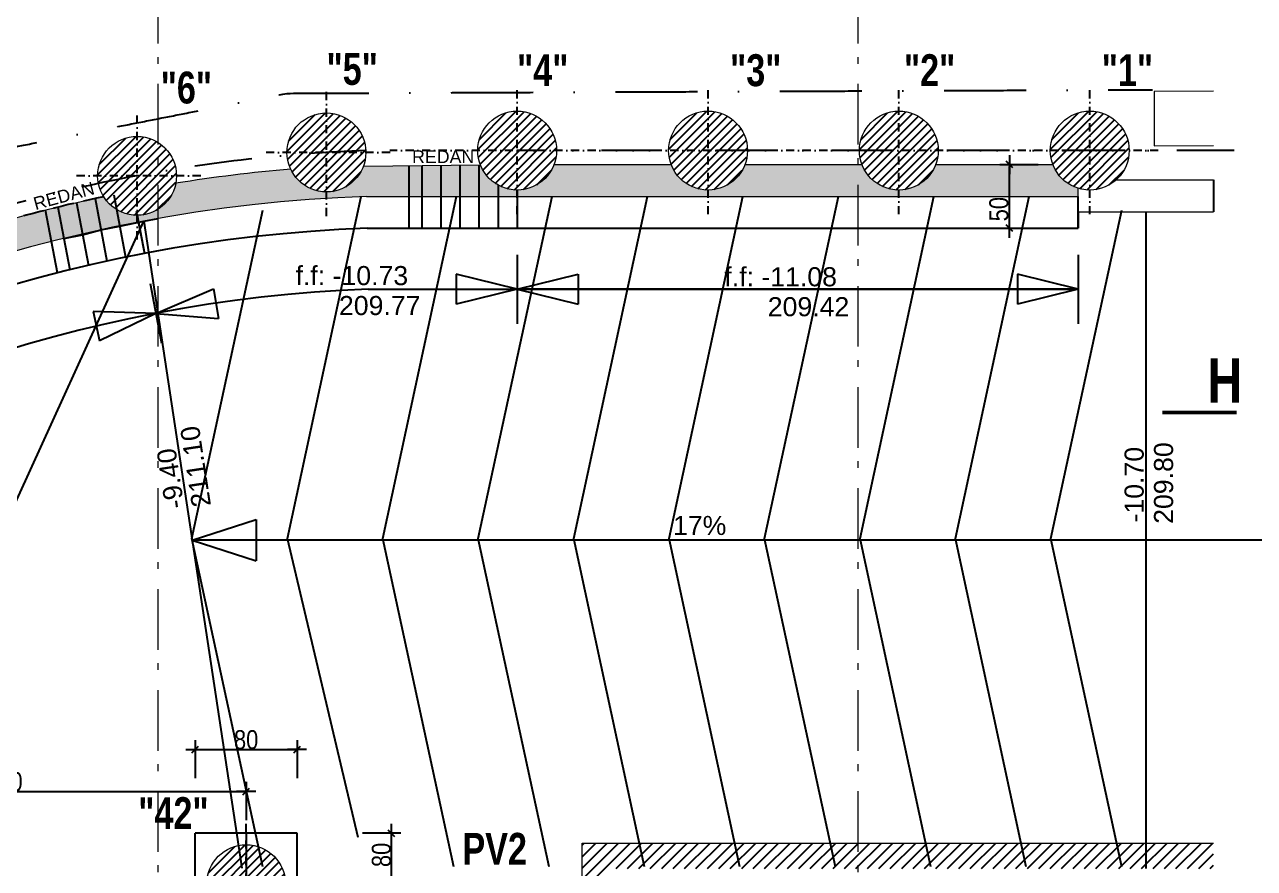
# Model space of a CAD drawing. Header units: centimetres. Extents: x 13078 to 20826, y -18629 to -14429.
# Drawn here: x 17446 to 18412, y -15927 to -15264 of the extents above; entities that cross this region are included whole.
import ezdxf
from ezdxf.enums import TextEntityAlignment as Align

# ---------------------------------------------------------------- set-up
doc = ezdxf.new("R2010")
doc.units = ezdxf.units.CM
doc.header["$LTSCALE"] = 25.4
doc.header["$PDMODE"] = 1
doc.header["$PDSIZE"] = -2
for name, pattern in [('CACHEX2', [19.05, 12.7, -6.35]), ('Style de ligne -6', [1.04164, 0.625, -0.20828, 0.06943, -0.13893]), ('TIRETPTX2', [50.8, 25.4, -12.7, 0, -12.7])]:
    doc.linetypes.add(name, pattern=pattern)
for name, color, linetype in [('01_cote_gen', 4, 'Continuous'), ('01_linteaux', 2, 'Continuous'), ('01_murs_sup', 2, 'CACHEX2'), ('01_poch_murs', 253, 'Continuous'), ('01_texte', 230, 'Continuous'), ('AA_COTES', 2, 'Continuous')]:
    doc.layers.add(name, color=color, linetype=linetype)
for name, color, linetype, lineweight in [('01_murs_coup', 5, 'Continuous', 60), ('01_PIEUX', 5, 'Continuous', 60), ('B Général', 7, 'Continuous', 5)]:
    doc.layers.add(name, color=color, linetype=linetype, lineweight=lineweight)
doc.styles.add('impact', font='impact.ttf')
doc.styles.add('MATTE_TXT', font='arial.ttf')
doc.styles.add('STYLE2', font='ARIALN.TTF')
doc.dimstyles.new('JB50', dxfattribs={"dimscale": 0.1, "dimtxt": 150, "dimasz": 15, "dimexe": 0.1, "dimexo": 0.1, "dimgap": 0.09, "dimtad": 1, "dimdec": 1, "dimdsep": 46, "dimtxsty": 'STYLE2', "dimblk1": 'BOND_G', "dimblk2": 'BOND_D', "dimsah": 1, "dimcen": 1.5, "dimdle": 0.01, "dimse1": 1, "dimse2": 1, "dimclrd": 4, "dimclre": 2, "dimclrt": 6, "dimazin": 2, "dimtfac": 2.333333, "dimtdec": 1, "dimtix": 1, "dimtmove": 2, "dimatfit": 3, "dimldrblk": 'BOND_G', "dimfxl": 1, "dimtolj": 1, "dimtzin": 0, "dimarcsym": 0})

# ---------------------------------------------------------------- blocks, each defined once
blk = doc.blocks.new('BOND_G')
at = {"layer": 'AA_COTES', "color": 0}
for p, q in [((0, -5), (0, 15)), ((5, 0), (-5, 0)), ((1.77, 1.77), (-1.77, -1.77))]:
    blk.add_line(p, q, dxfattribs=at)
blk = doc.blocks.new('BOND_D')
at = {"layer": 'AA_COTES', "color": 0}
for p, q in [((5, 0), (-5, 0)), ((-1.77, -1.77), (1.77, 1.77)), ((0, 5), (0, -15))]:
    blk.add_line(p, q, dxfattribs=at)
blk = doc.blocks.new('*D16')
at = {"layer": '01_cote_gen', "color": 4, "lineweight": -2, "ltscale": 3, "transparency": 16777216}
blk.add_line((18219.84, -15422.46), (18219.84, -15375.46), dxfattribs=at)
at = {"layer": 'Defpoints', "color": 0, "ltscale": 3, "transparency": 16777216}
for p in [(18219.84, -15373.96), (18229.77, -15373.96), (18229.77, -15423.96)]:
    blk.add_point(p, dxfattribs=at)
at = {"layer": '01_cote_gen', "color": 4, "lineweight": -2, "ltscale": 3, "transparency": 16777216, "xscale": 1.5, "yscale": 1.5, "zscale": 1.5}
for name, p, rotation in [('BOND_D', (18219.84, -15373.96), 90), ('BOND_G', (18219.84, -15423.96), 270)]:
    blk.add_blockref(name, p, dxfattribs=dict(at, rotation=rotation))
at = {"layer": '01_cote_gen', "color": 6, "ltscale": 3, "transparency": 16777216, "insert": (18211.58, -15408.97), "char_height": 15, "attachment_point": 5, "rotation": 90, "style": 'STYLE2'}
blk.add_mtext('\\A1;50', dxfattribs=at)
blk = doc.blocks.new('*D21')
at = {"layer": '01_cote_gen', "color": 4, "lineweight": -2, "ltscale": 3, "transparency": 16777216}
blk.add_line((17241.48, -15866.45), (17618.48, -15866.45), dxfattribs=at)
at = {"layer": 'Defpoints', "color": 0, "ltscale": 3, "transparency": 16777216}
for p in [(17619.98, -15866.45), (17619.98, -15926.35), (17239.98, -16350.6)]:
    blk.add_point(p, dxfattribs=at)
at = {"layer": '01_cote_gen', "color": 4, "lineweight": -2, "ltscale": 3, "transparency": 16777216, "xscale": 1.5, "yscale": 1.5, "zscale": 1.5, "rotation": 180}
blk.add_blockref('BOND_G', (17239.98, -15866.45), dxfattribs=at)
at = {"layer": '01_cote_gen', "color": 4, "lineweight": -2, "ltscale": 3, "transparency": 16777216, "xscale": 1.5, "yscale": 1.5, "zscale": 1.5}
blk.add_blockref('BOND_D', (17619.98, -15866.45), dxfattribs=at)
at = {"layer": '01_cote_gen', "color": 6, "ltscale": 3, "transparency": 16777216, "insert": (17429.98, -15858.79), "char_height": 15, "attachment_point": 5, "style": 'STYLE2'}
blk.add_mtext('\\A1;380', dxfattribs=at)
blk = doc.blocks.new('*D244')
at = {"layer": '01_cote_gen', "color": 4, "lineweight": -2, "ltscale": 3, "transparency": 16777216}
blk.add_line((17581.48, -15833.5), (17658.48, -15833.5), dxfattribs=at)
at = {"layer": 'Defpoints', "color": 0, "ltscale": 3, "transparency": 16777216}
for p in [(17659.98, -15833.5), (17579.98, -15911.25), (17659.98, -15911.25)]:
    blk.add_point(p, dxfattribs=at)
at = {"layer": '01_cote_gen', "color": 4, "lineweight": -2, "ltscale": 3, "transparency": 16777216, "xscale": 1.5, "yscale": 1.5, "zscale": 1.5, "rotation": 180}
blk.add_blockref('BOND_G', (17579.98, -15833.5), dxfattribs=at)
at = {"layer": '01_cote_gen', "color": 4, "lineweight": -2, "ltscale": 3, "transparency": 16777216, "xscale": 1.5, "yscale": 1.5, "zscale": 1.5}
blk.add_blockref('BOND_D', (17659.98, -15833.5), dxfattribs=at)
at = {"layer": '01_cote_gen', "color": 6, "ltscale": 3, "transparency": 16777216, "insert": (17619.98, -15825.83), "char_height": 15, "attachment_point": 5, "style": 'STYLE2'}
blk.add_mtext('\\A1;80', dxfattribs=at)
blk = doc.blocks.new('*D245')
at = {"layer": '01_cote_gen', "color": 4, "lineweight": -2, "ltscale": 3, "transparency": 16777216}
blk.add_line((17734, -15900.75), (17734, -15977.75), dxfattribs=at)
at = {"layer": 'Defpoints', "color": 0, "ltscale": 3, "transparency": 16777216}
for p in [(17659, -15899.25), (17659.98, -15979.25), (17734, -15979.25)]:
    blk.add_point(p, dxfattribs=at)
at = {"layer": '01_cote_gen', "color": 4, "lineweight": -2, "ltscale": 3, "transparency": 16777216, "xscale": 1.5, "yscale": 1.5, "zscale": 1.5}
for name, p, rotation in [('BOND_G', (17734, -15899.25), 90), ('BOND_D', (17734, -15979.25), 270)]:
    blk.add_blockref(name, p, dxfattribs=dict(at, rotation=rotation))
at = {"layer": '01_cote_gen', "color": 6, "ltscale": 3, "transparency": 16777216, "insert": (17726.33, -15916.25), "char_height": 15, "attachment_point": 5, "rotation": 90, "style": 'STYLE2'}
blk.add_mtext('\\A1;80', dxfattribs=at)

msp = doc.modelspace()

# ---------------------------------------------------------------- hatches: boundary and pattern name
at = {"layer": '01_poch_murs'}
h = msp.add_hatch(dxfattribs=at)
h.set_pattern_fill('ANSI31', color=256, scale=1.5)
h.set_pattern_definition([(45, (-525.6365, -6661.125), (-3.367596, 3.367596), [])])
h.paths.add_polyline_path([(17683.06, -15333.39, 0.414214), (17652.06, -15364.39), (17683.06, -15364.39)])
h.paths.add_polyline_path([(17683.06, -15364.39), (17652.06, -15364.39, 0.414214), (17683.06, -15395.39)])
h.paths.add_polyline_path([(17683.06, -15333.39), (17683.06, -15364.39), (17714.06, -15364.39, 0.414214)])
h.paths.add_polyline_path([(17714.06, -15364.39), (17683.06, -15364.39), (17683.06, -15395.39, 0.414214)])
h = msp.add_hatch(dxfattribs=at)
h.set_pattern_fill('ANSI31', color=256, scale=1.5)
h.set_pattern_definition([(45, (-375.7213, -6659.696), (-3.367596, 3.367596), [])])
h.paths.add_polyline_path([(17832.97, -15331.96, 0.414214), (17801.97, -15362.96), (17832.97, -15362.96)])
h.paths.add_polyline_path([(17832.97, -15362.96), (17801.97, -15362.96, 0.414214), (17832.97, -15393.96)])
h.paths.add_polyline_path([(17832.97, -15331.96), (17832.97, -15362.96), (17863.97, -15362.96, 0.414214)])
h.paths.add_polyline_path([(17863.97, -15362.96), (17832.97, -15362.96), (17832.97, -15393.96, 0.414214)])
h = msp.add_hatch(dxfattribs=at)
h.set_pattern_fill('ANSI31', color=256, scale=1.5)
h.set_pattern_definition([(45, (-225.7213, -6659.696), (-3.367596, 3.367596), [])])
h.paths.add_polyline_path([(17982.97, -15331.96, 0.414214), (17951.97, -15362.96), (17982.97, -15362.96)])
h.paths.add_polyline_path([(17982.97, -15362.96), (17951.97, -15362.96, 0.414214), (17982.97, -15393.96)])
h.paths.add_polyline_path([(17982.97, -15331.96), (17982.97, -15362.96), (18013.97, -15362.96, 0.414214)])
h.paths.add_polyline_path([(18013.97, -15362.96), (17982.97, -15362.96), (17982.97, -15393.96, 0.414214)])
h = msp.add_hatch(dxfattribs=at)
h.set_pattern_fill('ANSI31', color=256, scale=1.5)
h.set_pattern_definition([(45, (-75.7213, -6659.696), (-3.367596, 3.367596), [])])
h.paths.add_polyline_path([(18132.97, -15331.96, 0.414214), (18101.97, -15362.96), (18132.97, -15362.96)])
h.paths.add_polyline_path([(18132.97, -15362.96), (18101.97, -15362.96, 0.414214), (18132.97, -15393.96)])
h.paths.add_polyline_path([(18132.97, -15331.96), (18132.97, -15362.96), (18163.97, -15362.96, 0.414214)])
h.paths.add_polyline_path([(18163.97, -15362.96), (18132.97, -15362.96), (18132.97, -15393.96, 0.414214)])
h = msp.add_hatch(dxfattribs=at)
h.set_pattern_fill('ANSI31', color=256, scale=1.5)
h.set_pattern_definition([(45, (74.2787, -6659.696), (-3.367596, 3.367596), [])])
h.paths.add_polyline_path([(18282.97, -15331.96, 0.414214), (18251.97, -15362.96), (18282.97, -15362.96)])
h.paths.add_polyline_path([(18282.97, -15362.96), (18251.97, -15362.96, 0.414214), (18282.97, -15393.96)])
h.paths.add_polyline_path([(18282.97, -15331.96), (18282.97, -15362.96), (18313.97, -15362.96, 0.414214)])
h.paths.add_polyline_path([(18313.97, -15362.96), (18282.97, -15362.96), (18282.97, -15393.96, 0.414214)])
h = msp.add_hatch(dxfattribs=at)
h.set_pattern_fill('ANSI31', color=256, scale=1.5)
h.set_pattern_definition([(45, (-674.455, -6679.5175), (-3.367596, 3.367596), [])])
h.paths.add_polyline_path([(17534.24, -15351.79, 0.414214), (17503.24, -15382.79), (17534.24, -15382.79)])
h.paths.add_polyline_path([(17534.24, -15382.79), (17503.24, -15382.79, 0.414214), (17534.24, -15413.79)])
h.paths.add_polyline_path([(17534.24, -15351.79), (17534.24, -15382.79), (17565.24, -15382.79, 0.414214)])
h.paths.add_polyline_path([(17565.24, -15382.79), (17534.24, -15382.79), (17534.24, -15413.79, 0.414214)])
at = {"layer": '01_poch_murs', "ltscale": 3}
h = msp.add_hatch(color=256, dxfattribs=at)
h.dxf.hatch_style = 1
h.paths.add_polyline_path([(17804.09, -15374.23), (17712.15, -15375.08, -0.666709), (17654.97, -15377.52, 0.018918), (17564.68, -15388.65, -0.205808), (17550.93, -15408.91), (17550.93, -15416.34, -0.034976), (17714.58, -15398.96), (17903.26, -15398.96), (17903.26, -15373.96), (17861.95, -15373.96, -0.686668)])
h = msp.add_hatch(color=256, dxfattribs=at)
h.dxf.hatch_style = 1
h.paths.add_polyline_path([(18103.99, -15373.96), (18011.95, -15373.96, -0.690066), (17953.99, -15373.96), (17903.26, -15373.96), (17903.26, -15398.96), (18273.99, -15398.96), (18273.99, -15392.64, -0.232635), (18253.99, -15373.96), (18161.95, -15373.96, -0.690066)])
h = msp.add_hatch(color=256, dxfattribs=at)
h.dxf.hatch_style = 1
h.paths.add_polyline_path([(17518.1, -15409.25, -0.116535), (17507.96, -15399.23, 0.00144), (17501.18, -15400.68), (17505.89, -15425.24, -0.003185), (17520.56, -15422.14)])
h.paths.add_polyline_path([(17501.18, -15400.68, 0.003119), (17486.54, -15403.96), (17491.24, -15428.53, -0.003186), (17505.89, -15425.24)])
h.paths.add_polyline_path([(17486.54, -15403.96, 0.003121), (17471.93, -15407.43), (17476.64, -15432.01, -0.003187), (17491.24, -15428.53)])
h.paths.add_polyline_path([(17534.24, -15413.79, -0.13777), (17518.1, -15409.25), (17520.56, -15422.14, -0.002959), (17534.24, -15419.43)])
h.paths.add_polyline_path([(17550.93, -15408.91, -0.143115), (17534.24, -15413.79), (17535.28, -15419.23, -0.003378), (17550.93, -15416.34)])
h = msp.add_hatch(color=256, dxfattribs=at)
h.dxf.hatch_style = 1
h.paths.add_polyline_path([(17249, -15504.53, -0.073972), (17239.98, -15503.19), (17239.98, -15517.66, -0.002127), (17249, -15513.3)])
h.paths.add_polyline_path([(17466.92, -15434.44), (17462.21, -15409.84, 0.009149), (17419.74, -15421.4, -0.394815), (17388.81, -15450.33), (17388.81, -15457.17, -0.017273)])
h.paths.add_polyline_path([(17471.93, -15407.43, 0.002082), (17462.21, -15409.84), (17466.92, -15434.44, -0.002126), (17476.64, -15432.01)])
h.paths.add_polyline_path([(18464.59, -17318.82), (18494.57, -17318.82), (18494.57, -17281.32), (18464.59, -17281.32)], flags=9)
h.paths.add_polyline_path([(18464.32, -16709.61), (18494.86, -16709.61), (18494.86, -16670.53), (18464.32, -16670.53)], flags=9)
h.paths.add_polyline_path([(18464.59, -16560.82), (18494.55, -16560.82), (18494.55, -16523.32), (18464.59, -16523.32)], flags=9)
h.paths.add_polyline_path([(18464.4, -15950.82), (18493.35, -15950.82), (18493.35, -15913.32), (18464.4, -15913.32)], flags=9)
h.paths.add_polyline_path([(17777.73, -16390.73), (17809.88, -16390.73), (17809.88, -16338.23), (17777.73, -16338.23)], flags=9)
h.paths.add_polyline_path([(17646.89, -17841.19), (17726.83, -17787.52), (17713.86, -17768.21), (17633.92, -17821.87)], flags=9)
h.paths.add_polyline_path([(18368.11, -15570.98), (18410.19, -15570.98), (18410.19, -15518.48), (18368.11, -15518.48)], flags=9)
h.paths.add_polyline_path([(17689.08, -15496.26), (17760.83, -15496.26), (17760.83, -15473.29), (17689.08, -15473.29)], flags=9)
h.paths.add_polyline_path([(17654.92, -15472.8), (17751.2, -15472.8), (17751.2, -15449.52), (17654.92, -15449.52)], flags=9)
h.paths.add_polyline_path([(18026.08, -15497.18), (18097.83, -15497.18), (18097.83, -15474.2), (18026.08, -15474.2)], flags=9)
h.paths.add_polyline_path([(17991.92, -15473.7), (18088.2, -15473.7), (18088.2, -15450.44), (17991.92, -15450.44)], flags=9)
h.paths.add_polyline_path([(17969.64, -17547.56), (17969.64, -17414.03), (17946.36, -17414.03), (17946.36, -17547.56)], flags=9)
h.paths.add_polyline_path([(18130.02, -17722.19), (18263.55, -17722.19), (18263.55, -17698.91), (18130.02, -17698.91)], flags=9)
h.paths.add_polyline_path([(18028.19, -17652.29), (18069.58, -17652.29), (18069.58, -17629.41), (18028.19, -17629.41)], flags=9)
h.paths.add_polyline_path([(18026.25, -17618.97), (18067.53, -17618.97), (18067.53, -17596.47), (18026.25, -17596.47)], flags=9)
h.paths.add_polyline_path([(17628.85, -16535.56), (17696.32, -16535.56), (17696.32, -16498.06), (17628.85, -16498.06)], flags=9)
h.paths.add_polyline_path([(17628.11, -16378.32), (17697.05, -16378.32), (17697.05, -16339.34), (17628.11, -16339.34)], flags=9)
h.paths.add_polyline_path([(17653.92, -16017.1), (17721.71, -16017.1), (17721.71, -15978.88), (17653.92, -15978.88)], flags=9)
h.paths.add_polyline_path([(17275.96, -16352.6), (17339.68, -16352.6), (17339.68, -16315.1), (17275.96, -16315.1)], flags=9)
h.paths.add_polyline_path([(18352.53, -15660.02), (18352.53, -15588.27), (18329.56, -15588.27), (18329.56, -15660.02)], flags=9)
h.paths.add_polyline_path([(18329.44, -15658.95), (18329.44, -15591.87), (18306.47, -15591.87), (18306.47, -15658.95)], flags=9)
h.paths.add_polyline_path([(17597.02, -15644.9), (17586.27, -15573.96), (17563.56, -15577.4), (17574.31, -15648.35)], flags=9)
h.paths.add_polyline_path([(17576.1, -15646.31), (17567.79, -15591.52), (17545.07, -15594.96), (17553.38, -15649.76)], flags=9)
h.paths.add_polyline_path([(17951.49, -15669.46), (18001.34, -15669.46), (18001.34, -15645.75), (17951.49, -15645.75)], flags=9)
h.paths.add_polyline_path([(17995.05, -16462.44), (18066.8, -16462.44), (18066.8, -16439.46), (17995.05, -16439.46)], flags=9)
h.paths.add_polyline_path([(18007.17, -16438.31), (18062.59, -16438.31), (18062.59, -16415.33), (18007.17, -16415.33)], flags=9)
h.paths.add_polyline_path([(17995.05, -17043.44), (18066.8, -17043.44), (18066.8, -17020.46), (17995.05, -17020.46)], flags=9)
h.paths.add_polyline_path([(18007.17, -17019.31), (18062.59, -17019.31), (18062.59, -16996.33), (18007.17, -16996.33)], flags=9)
h.paths.add_polyline_path([(18309.24, -16871.51), (18383.96, -16871.51), (18383.96, -16850.36), (18309.24, -16850.36)], flags=9)
h.paths.add_polyline_path([(18298.1, -16834.29), (18394.27, -16834.29), (18394.27, -16811.3), (18298.1, -16811.3)], flags=9)
h.paths.add_polyline_path([(18309.24, -16797.44), (18380.2, -16797.44), (18380.2, -16776.29), (18309.24, -16776.29)], flags=9)
h.paths.add_polyline_path([(17374.05, -17741.54), (17434.28, -17711.47), (17423.69, -17690.25), (17363.46, -17720.32)], flags=9)
h.paths.add_polyline_path([(18655.93, -17295.77), (18723.8, -17295.77), (18723.8, -17257.55), (18655.93, -17257.55)], flags=9)
h.paths.add_polyline_path([(18645.3, -17087.49), (18709.34, -17087.49), (18709.34, -17049.27), (18645.3, -17049.27)], flags=9)
h.paths.add_polyline_path([(18673.47, -16964.1), (18742.65, -16964.1), (18742.65, -16925.16), (18673.47, -16925.16)], flags=9)
h.paths.add_polyline_path([(18728.13, -16819.95), (18793.67, -16819.95), (18793.67, -16780.99), (18728.13, -16780.99)], flags=9)
h.paths.add_polyline_path([(18783.01, -16676.94), (18848.32, -16676.94), (18848.32, -16638), (18783.01, -16638)], flags=9)
h.paths.add_polyline_path([(18820.13, -16530.32), (18880.44, -16530.32), (18880.44, -16492.82), (18820.13, -16492.82)], flags=9)
h.paths.add_polyline_path([(18854.11, -16385.8), (18919.64, -16385.8), (18919.64, -16346.84), (18854.11, -16346.84)], flags=9)
h.paths.add_polyline_path([(18887.97, -16265.2), (18953.1, -16265.2), (18953.1, -16226.98), (18887.97, -16226.98)], flags=9)
h = msp.add_hatch(color=256, dxfattribs=at)
h.dxf.hatch_style = 1
h.paths.add_polyline_path([(17534.24, -15413.79), (17534.24, -15419.43, -0.000225), (17535.28, -15419.23)])
at = {"layer": '01_poch_murs'}
h = msp.add_hatch(dxfattribs=at)
h.set_pattern_fill('ANSI31', color=256, scale=1.5)
h.set_pattern_definition([(45, (-588.712, -7235.9827), (-3.367596, 3.367596), [])])
h.paths.add_polyline_path([(17619.98, -15908.25, 0.414214), (17588.98, -15939.25), (17619.98, -15939.25)])
h.paths.add_polyline_path([(17619.98, -15939.25), (17588.98, -15939.25, 0.414214), (17619.98, -15970.25)])
h.paths.add_polyline_path([(17619.98, -15908.25), (17619.98, -15939.25), (17650.98, -15939.25, 0.414214)])
h.paths.add_polyline_path([(17650.98, -15939.25), (17619.98, -15939.25), (17619.98, -15970.25, 0.414214)])
h = msp.add_hatch(dxfattribs=at)
h.set_pattern_fill('ANSI31', color=256, scale=2)
h.paths.add_polyline_path([(18380.17, -15906.95), (18327.08, -15906.95), (18327.08, -15926.95), (18380.17, -15926.95)])
h.paths.add_polyline_path([(18327.08, -15906.95), (18100.95, -15906.95), (18100.95, -15926.95), (18327.08, -15926.95)])
h.paths.add_polyline_path([(18100.95, -15906.95), (17883.99, -15906.95), (17883.99, -15926.95), (18100.95, -15926.95)])
h.paths.add_polyline_path([(17903.99, -15951.95), (17883.99, -15951.95), (17883.99, -15965.41)])
h.paths.add_polyline_path([(17903.99, -15932.66), (17883.99, -15932.66), (17883.99, -15951.95), (17903.99, -15951.95)])
h.paths.add_polyline_path([(17903.99, -15926.95), (17883.99, -15926.95), (17883.99, -15932.66), (17903.99, -15932.66)])

# ---------------------------------------------------------------- linework, layer by layer
at = {"layer": '01_cote_gen', "ltscale": 3}
msp.add_line((17619.98, -15899.97), (17619.98, -15968.98), dxfattribs=at)
at = {"layer": '01_linteaux', "linetype": 'TIRETPTX2', "ltscale": 0.01}
for p, q in [((17683.06, -15414.39), (17683.06, -15314.39)), ((17832.97, -15412.96), (17832.97, -15312.96)), ((17982.97, -15412.96), (17982.97, -15312.96)), ((18132.97, -15412.96), (18132.97, -15312.96)), ((18282.97, -15412.96), (18282.97, -15312.96)), ((18282.97, -15412.96), (18282.97, -15312.96)), ((17534.24, -15432.79), (17534.24, -15332.79)), ((17733.06, -15364.39), (17633.06, -15364.39)), ((18336.81, -15362.96), (17732.81, -15362.96)), ((17584.24, -15382.79), (17484.24, -15382.79)), ((17619.98, -15989.35), (17619.98, -15889.35))]:
    msp.add_line(p, q, dxfattribs=at)
at = {"layer": '01_linteaux', "linetype": 'TIRETPTX2', "ltscale": 0.07}
msp.add_line((18396.59, -15362.96), (17832.97, -15362.96), dxfattribs=at)
at = {"layer": '01_linteaux'}
for p, q in [((17747.97, -15423.96), (17747.97, -15374.75)), ((17757.97, -15374.66), (17757.97, -15423.96)), ((17772.97, -15374.52), (17772.97, -15423.96)), ((17787.97, -15374.38), (17787.97, -15423.96)), ((17802.97, -15374.24), (17802.97, -15423.96)), ((17817.97, -15390.09), (17817.97, -15423.96)), ((17832.97, -15393.96), (17832.97, -15423.96)), ((17486.54, -15403.96), (17495.95, -15453.11)), ((17501.19, -15400.72), (17510.59, -15449.81)), ((17515.9, -15397.77), (17525.25, -15446.6)), ((18273.99, -15423.96), (18273.99, -15398.96)), ((17471.63, -15459.03), (17462.21, -15409.84)), ((17471.93, -15407.43), (17481.35, -15456.6)), ((17533.61, -15410.51), (17539.98, -15443.78)), ((17534.24, -15413.79), (17539.98, -15443.78)), ((18273.99, -15410.95), (18273.99, -15423.96)), ((17715.03, -15423.96), (18273.99, -15423.96)), ((17659.98, -15899.25), (17579.98, -15899.25)), ((17579.98, -15979.25), (17579.98, -15899.25)), ((17659.98, -15979.25), (17659.98, -15899.25))]:
    msp.add_line(p, q, dxfattribs=at)
at = {"layer": '01_linteaux', "linetype": 'TIRETPTX2', "ltscale": 0.07}
msp.add_arc((17756.79, -16575.93), 1213.73, 91.99092, 160.61055, dxfattribs=at)
at = {"layer": '01_linteaux'}
msp.add_arc((17756.79, -16575.93), 1152.73, 92.0761, 160.43927, dxfattribs=at)
at = {"layer": '01_linteaux', "color": 5, "linetype": 'TIRETPTX2', "ltscale": 0.1}
for points in [[(17265.49, -15394.07), (17458.7, -15356.03), (17651.91, -15318)], [(17651.91, -15318), (17992.07, -15316.57), (18332.22, -15315.14)]]:
    msp.add_open_spline(points, degree=2, dxfattribs=at)
at = {"layer": '01_murs_coup', "linetype": 'Continuous', "lineweight": 5}
for p, q in [((17712.15, -15375.08), (17804.09, -15374.23)), ((17861.95, -15373.96), (17953.99, -15373.96)), ((18011.95, -15373.96), (18103.99, -15373.96)), ((18161.95, -15373.96), (18253.99, -15373.96)), ((18302.26, -15385.95), (18380.17, -15385.95)), ((18303.77, -15385.95), (18380.17, -15385.95)), ((18273.99, -15410.95), (18273.99, -15392.64)), ((18273.99, -15410.95), (18273.99, -15392.64)), ((17714.58, -15398.96), (18274.07, -15398.96)), ((18273.99, -15410.95), (18380.17, -15410.95)), ((18273.99, -15410.95), (18380.17, -15410.95)), ((17883.99, -15906.95), (18380.17, -15906.95)), ((17883.99, -16525.91), (17883.99, -15906.95))]:
    msp.add_line(p, q, dxfattribs=at)
msp.add_lwpolyline([(18380.17, -15316.38), (18333.56, -15316.58), (18333.56, -15359.3), (18380.17, -15358.98)], dxfattribs=at)
for radius, start, end in [(1202.73, 94.85607, 99.19121), (1177.73, 92.05395, 160.46959), (1202.73, 101.94011, 106.27421)]:
    msp.add_arc((17756.79, -16575.93), radius, start, end, dxfattribs=at)
at = {"layer": '01_murs_sup', "ltscale": 0.05}
msp.add_arc((17756.79, -16575.93), 1202.73, 101.94011, 106.27421, dxfattribs=at)
at = {"layer": '01_PIEUX', "linetype": 'Continuous', "lineweight": 5}
for centre in [(17683.06, -15364.39), (17832.97, -15362.96), (17982.97, -15362.96), (18132.97, -15362.96), (18282.97, -15362.96), (17534.24, -15382.79), (17619.98, -15939.25)]:
    msp.add_circle(centre, 31, dxfattribs=at)
at = {"layer": '01_poch_murs', "ltscale": 3}
for p, q in [((18380.17, -15385.95), (18380.17, -15410.95)), ((17652.42, -15667.66), (17710.36, -15399.12)), ((17727.42, -15667.66), (17785.39, -15398.96)), ((17802.42, -15667.66), (17860.39, -15398.96)), ((17877.42, -15667.66), (17935.39, -15398.96)), ((17952.42, -15667.66), (18010.39, -15398.96)), ((18027.42, -15667.66), (18085.39, -15398.96)), ((18102.42, -15667.66), (18160.39, -15398.96)), ((18177.42, -15667.66), (18235.39, -15398.96)), ((17577.42, -15667.66), (17633.09, -15409.66)), ((18252.42, -15667.66), (18308.09, -15409.66)), ((17491.37, -15429.19), (17505.89, -15425.24)), ((17505.89, -15425.24), (17520.62, -15422.42)), ((17520.62, -15422.42), (17539.63, -15418.4)), ((17539.63, -15418.4), (17550.93, -15416.34)), ((17476.64, -15432.01), (17491.37, -15429.19)), ((17633.09, -15925.66), (17577.42, -15667.66)), ((17708.09, -15902.66), (17652.42, -15667.66)), ((17783.09, -15925.66), (17727.42, -15667.66)), ((17858.09, -15925.66), (17802.42, -15667.66)), ((17933.09, -15925.66), (17877.42, -15667.66)), ((18008.09, -15925.66), (17952.42, -15667.66)), ((18083.09, -15925.66), (18027.42, -15667.66)), ((18158.09, -15925.66), (18102.42, -15667.66)), ((18233.09, -15925.66), (18177.42, -15667.66)), ((18308.09, -15925.66), (18252.42, -15667.66))]:
    msp.add_line(p, q, dxfattribs=at)
at = {"layer": '01_texte'}
for p, q in [((18327.08, -15410.95), (18327.08, -15926.95)), ((17026.39, -16542.66), (17539.63, -15418.4)), ((17539.63, -15418.4), (17616.7, -15926.75)), ((17832.97, -15444.8), (17832.97, -15498.95)), ((18273.99, -15444.8), (18273.99, -15498.95)), ((17832.97, -15471.88), (17785.1, -15460.06)), ((17785.1, -15460.06), (17785.1, -15483.7)), ((17832.97, -15471.88), (17880.84, -15460.06)), ((17880.84, -15460.06), (17880.84, -15483.7)), ((18273.99, -15471.88), (18226.13, -15460.06)), ((18226.13, -15460.06), (18226.13, -15483.7)), ((17544.49, -15467.31), (17553.5, -15514.37)), ((17548.99, -15490.84), (17594.32, -15471.43)), ((17594.32, -15471.43), (17598.14, -15494.76)), ((17715.91, -15471.88), (18273.99, -15471.88)), ((17832.97, -15471.88), (17785.1, -15483.7)), ((18273.99, -15471.88), (17832.97, -15471.88)), ((17832.97, -15471.88), (17880.84, -15483.7)), ((18273.99, -15471.88), (18226.13, -15483.7)), ((17548.99, -15490.84), (17499.71, -15489.32)), ((17499.71, -15489.32), (17504.66, -15512.43)), ((17548.99, -15490.84), (17504.66, -15512.43)), ((17548.99, -15490.84), (17598.14, -15494.76)), ((17577.6, -15668.95), (17627.91, -15652.71)), ((17627.91, -15652.71), (17627.91, -15685.19)), ((18460.58, -15668.95), (17577.6, -15668.95)), ((17577.6, -15668.95), (17627.91, -15685.19))]:
    msp.add_line(p, q, dxfattribs=at)
at = {"layer": '01_texte', "const_width": 3}
msp.add_lwpolyline([(18398.4, -15568.72), (18339.9, -15568.72)], dxfattribs=at)
at = {"layer": '01_texte'}
msp.add_arc((17756.79, -16575.93), 1104.81, 92.12065, 160.3783, dxfattribs=at)
at = {"layer": 'B Général', "color": 1, "linetype": 'Style de ligne -6', "lineweight": 13, "ltscale": 3}
msp.add_line((17550.93, -18136.29), (17550.93, -15141.29), dxfattribs=at)
at = {"layer": 'B Général', "color": 1, "linetype": 'Style de ligne -6', "lineweight": 13, "ltscale": 3, "true_color": 0xff0000}
msp.add_line((18100.95, -18136.29), (18100.95, -15141.29), dxfattribs=at)

# ---------------------------------------------------------------- texts
at = {"layer": '01_texte', "style": 'impact'}
for s, height, p in [('"5"', 25, (17703.32, -15318.84)), ('"4"', 25, (17853.08, -15319.79)), ('"3"', 25, (18020.47, -15319.79)), ('"2"', 25, (18157.12, -15319.79)), ('"1"', 25, (18312.56, -15319.79)), ('"6"', 25, (17572.99, -15333.43)), ('H', 35, (18389.15, -15571.57)), ('"42"', 25, (17562.82, -15903.4))]:
    msp.add_text(s, height=height, rotation=0, dxfattribs=at).set_placement(p, align=Align.BOTTOM_CENTER)
at = {"layer": '01_texte', "style": 'MATTE_TXT'}
for s, height, p in [('REDAN', 10, (17750.36, -15372.77)), ('f.f: -10.73', 15, (17658.8, -15468.66)), ('f.f: -11.08', 15, (17995.8, -15469.57)), ('209.77', 15, (17692.91, -15492.18)), ('209.42', 15, (18029.91, -15493.09)), ('17%%%', 15, (17955.44, -15664.96))]:
    msp.add_text(s, height=height, dxfattribs=at).set_placement(p)
for s, height, rotation, p in [('REDAN', 10, 15.15605, (17454.41, -15409.74)), ('211.10', 15, 98.61743, (17592.41, -15641.73)), ('-9.40', 15, 98.61743, (17571.48, -15643.14)), ('-10.70', 15, 90, (18325.36, -15655.12)), ('209.80', 15, 90, (18348.45, -15656.19))]:
    msp.add_text(s, height=height, rotation=rotation, dxfattribs=at).set_placement(p)
at = {"layer": '01_texte', "style": 'impact'}
msp.add_text('PV2', height=25, dxfattribs=at).set_placement((17815.3, -15931.48), align=Align.BOTTOM_CENTER)

# ---------------------------------------------------------------- dimensions: what is measured, and where the dimension line sits
at = {"layer": '01_cote_gen', "ltscale": 3}
for base, p1, p2, picture, middle in [((18219.84, -15373.96), (18229.77, -15423.96), (18229.77, -15373.96), '*D16', (18211.58, -15408.97)), ((17734, -15979.25), (17659, -15899.25), (17659.98, -15979.25), '*D245', (17726.33, -15916.25))]:
    dim = msp.add_linear_dim(base=base, p1=p1, p2=p2, angle=90, dimstyle='JB50', dxfattribs=at)
    dim.commit()
    dim.dimension.update_dxf_attribs({"geometry": picture, "text_midpoint": middle, "dimtype": 160})
for base, p1, p2, picture, middle in [((17659.98, -15833.5), (17579.98, -15911.25), (17659.98, -15911.25), '*D244', (17619.98, -15825.83)), ((17619.98, -15866.45), (17239.98, -16350.6), (17619.98, -15926.35), '*D21', (17429.98, -15858.79))]:
    dim = msp.add_linear_dim(base=base, p1=p1, p2=p2, dimstyle='JB50', dxfattribs=at)
    dim.commit()
    dim.dimension.update_dxf_attribs({"geometry": picture, "text_midpoint": middle})

doc.saveas('drawing.dxf')
